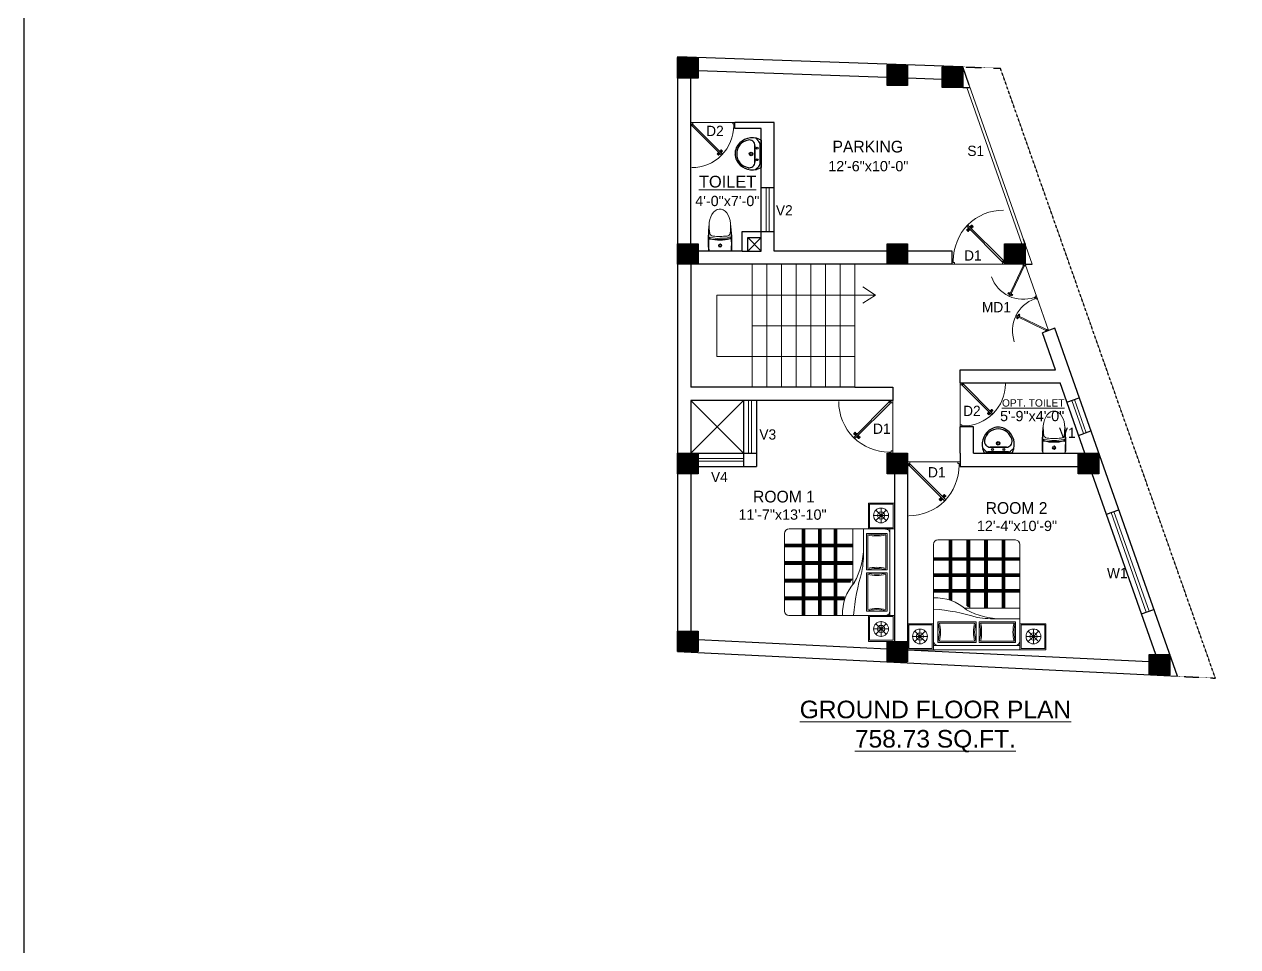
# Model space of a CAD drawing. Header units: inches. Extents: x -6683 to 26091, y -5972 to 4741.
# Drawn here: x 22584 to 23412, y -2200 to -1570 of the extents above; entities that cross this region are included whole.
import ezdxf

# ---------------------------------------------------------------- set-up
doc = ezdxf.new("R2010")
doc.units = ezdxf.units.IN
doc.header["$MEASUREMENT"] = 0
doc.linetypes.add('HIDDEN', pattern=[0.375, 0.25, -0.125])
for name, color, linetype, lineweight in [('A-FURN', 9, 'Continuous', 5), ('hatch-.09', 8, 'Continuous', 9), ('Label', 7, 'Continuous', 13), ('PUERTAS', 7, 'Continuous', 9), ('stair', 201, 'Continuous', 13), ('Text', 7, 'Continuous', 13), ('Toilet', 7, 'Continuous', 25), ('WALL', 12, 'Continuous', 30), ('wall2', 1, 'Continuous', 15), ('windoow', 4, 'Continuous', 5)]:
    doc.layers.add(name, color=color, linetype=linetype, lineweight=lineweight)
doc.layers.add('furniture', color=253, linetype='Continuous')
doc.styles.add('dim', font='arial.ttf', dxfattribs={"height": 7})
doc.styles.get("Standard").update_dxf_attribs({"font": 'arial.ttf'})

# ---------------------------------------------------------------- blocks, each defined once
blk = doc.blocks.new('A$C3AED30AC')
at = {"layer": 'A-FURN', "color": 147, "linetype": 'ByBlock'}
for p, q in [((0, 1532), (0, 1982)), ((0, 1982), (450, 1982)), ((450, 1982), (1950, 1982)), ((450, 1982), (450, 1532)), ((450, 1906), (450, 1982)), ((450, 1906), (1950, 1906)), ((1950, 1982), (1950, 1532)), ((2400, 1982), (1950, 1982)), ((2400, 1532), (2400, 1982)), ((450, 155), (450, 1830)), ((1950, 1830), (1950, 159)), ((450, 1532), (0, 1532)), ((1950, 1532), (2400, 1532)), ((1870, 79), (526, 79))]:
    blk.add_line(p, q, dxfattribs=at)
at = {"layer": 'A-FURN', "color": 8}
for p, q in [((20, 1552), (20, 1962)), ((20, 1962), (430, 1962)), ((430, 1962), (430, 1552)), ((1970, 1962), (1970, 1552)), ((2380, 1962), (1970, 1962)), ((2380, 1552), (2380, 1962)), ((430, 1552), (20, 1552)), ((1970, 1552), (2380, 1552))]:
    blk.add_line(p, q, dxfattribs=at)
at = {"layer": 'A-FURN', "color": 5, "linetype": 'ByBlock'}
for p, q in [((216, 1752), (82, 1752)), ((216, 1752), (121, 1847)), ((216, 1752), (121, 1657)), ((216, 1752), (216, 1887)), ((216, 1752), (311, 1847)), ((216, 1752), (216, 1752)), ((216, 1752), (216, 1752)), ((216, 1752), (216, 1752)), ((216, 1752), (350, 1752)), ((216, 1752), (216, 1618)), ((216, 1752), (311, 1657)), ((526, 1855), (526, 1500)), ((1189, 1855), (526, 1855)), ((1189, 1500), (1189, 1855)), ((1873, 1855), (1240, 1855)), ((1240, 1855), (1240, 1500)), ((1873, 1500), (1873, 1855)), ((2184, 1752), (2049, 1752)), ((2184, 1752), (2089, 1847)), ((2184, 1752), (2089, 1657)), ((2184, 1752), (2184, 1887)), ((2184, 1752), (2279, 1847)), ((2184, 1752), (2318, 1752)), ((2184, 1752), (2184, 1752)), ((2184, 1752), (2184, 1752)), ((2184, 1752), (2184, 1752)), ((2184, 1752), (2279, 1657)), ((2184, 1752), (2184, 1618)), ((526, 1500), (1189, 1500)), ((1240, 1500), (1873, 1500)), ((996, 1264), (1950, 1264)), ((1574, 1449), (1950, 1449))]:
    blk.add_line(p, q, dxfattribs=at)
at = {"layer": 'A-FURN', "color": 9}
for p, q in [((1163, 1835), (552, 1835)), ((1847, 1835), (1266, 1835)), ((552, 1520), (1163, 1520)), ((1266, 1520), (1847, 1520))]:
    blk.add_line(p, q, dxfattribs=at)
at = {"layer": 'A-FURN', "color": 8, "linetype": 'Continuous'}
for p, q in [((1335, 1264), (1335, 79)), ((1347, 1264), (1347, 79)), ((1359, 1264), (1359, 79)), ((1372, 1264), (1372, 79)), ((1384, 1264), (1384, 79)), ((1640, 1264), (1640, 79)), ((1652, 1264), (1652, 79)), ((1664, 1264), (1664, 79)), ((1677, 1264), (1677, 79)), ((1689, 1264), (1689, 79)), ((722, 1115), (722, 79)), ((734, 1115), (734, 79)), ((746, 1115), (746, 79)), ((759, 1117), (759, 79)), ((771, 1120), (771, 79)), ((1030, 1223), (1030, 79)), ((1042, 1230), (1042, 79)), ((1054, 1237), (1054, 79)), ((1067, 1245), (1067, 79)), ((1079, 1253), (1079, 79)), ((450, 983), (1950, 983)), ((450, 971), (1950, 971)), ((450, 959), (1950, 959)), ((450, 950), (1950, 950)), ((450, 938), (1950, 938)), ((450, 713), (1950, 713)), ((450, 701), (1950, 701)), ((450, 689), (1950, 689)), ((450, 680), (1950, 680)), ((450, 668), (1950, 668)), ((450, 431), (1950, 431)), ((450, 419), (1950, 419)), ((450, 407), (1950, 407)), ((450, 398), (1950, 398)), ((450, 386), (1950, 386))]:
    blk.add_line(p, q, dxfattribs=at)
at = {"layer": 'A-FURN', "color": 5, "linetype": 'ByBlock'}
for centre, radius in [((216, 1752), 129), ((216, 1752), 62.8), ((2184, 1752), 129), ((2184, 1752), 62.8)]:
    blk.add_circle(centre, radius, dxfattribs=at)
at = {"layer": 'A-FURN', "color": 147, "linetype": 'ByBlock'}
for centre, radius, start, end in [((526, 1830), 76.2, 90, 180), ((1873, 1830), 76.2, 0, 90), ((526, 155), 76.2, 180, 270), ((1870, 159), 80, 270, 0)]:
    blk.add_arc(centre, radius, start, end, dxfattribs=at)
at = {"layer": 'A-FURN', "color": 5, "linetype": 'ByBlock'}
for centre, radius, start, end in [((-83, 1677), 635, 343.7398, 16.2602), ((1799, 1677), 635, 163.7398, 196.2602), ((630, 1677), 635, 343.7398, 16.2602), ((2483, 1677), 635, 163.7398, 196.2602), ((194, 4689), 3422, 274.2889, 287.25), ((485, 1886), 803, 267.4969, 311.9132), ((1639, 177), 1271, 90.3564, 119.0389), ((1573, -870), 2319, 89.9801, 99.0312)]:
    blk.add_arc(centre, radius, start, end, dxfattribs=at)
at = {"layer": 'A-FURN', "color": 9}
for centre, start, end in [((-83, 1677), 346.0594, 13.9406), ((1799, 1677), 166.0594, 193.9406), ((630, 1677), 346.0594, 13.9406), ((2483, 1677), 166.0594, 193.9406)]:
    blk.add_arc(centre, 655, start, end, dxfattribs=at)
blk = doc.blocks.new('3ft')
at = {"layer": 'PUERTAS', "color": 2}
for p, q in [((1.01, 2.52), (25.23, 26.74)), ((26.05, 25.92), (1.77, 1.64)), ((21.99, 26.11), (21.98, 26.13)), ((26.05, 25.92), (25.23, 26.74)), ((25.42, 22.68), (25.43, 22.67)), ((0, 2.4), (0, 0)), ((0.72, 2.4), (0, 2.4)), ((1.6, 0), (0, 0)), ((0.72, 1.52), (0.72, 2.44)), ((0.8, 1.52), (0.72, 1.52)), ((0.8, 1.52), (0.8, 2.41)), ((0.8, 1.2), (0.8, 1.52)), ((1.6, 1.2), (0.8, 1.2)), ((1.57, 1.84), (0.94, 2.47)), ((1.63, 1.89), (0.97, 2.55)), ((1.63, 1.89), (1.57, 1.84)), ((1.77, 1.64), (1.57, 1.84)), ((1.6, 0), (1.6, 1.2)), ((34.4, 0), (34.4, 1.2)), ((34.4, 1.2), (35.2, 1.2)), ((34.4, 0), (36, 0)), ((35.2, 1.2), (35.2, 2.4)), ((35.2, 2.4), (36, 2.4)), ((36, 0), (36, 2.4))]:
    blk.add_line(p, q, dxfattribs=at)
at = {"layer": 'PUERTAS', "color": 8}
for p, q in [((22.57, 24.94), (21.65, 25.68)), ((22.63, 24.99), (21.69, 25.75)), ((22.74, 25.1), (21.84, 25.9)), ((22.13, 26.28), (21.98, 26.13)), ((22.88, 25.24), (22.01, 26.06)), ((22.13, 26.28), (22.27, 26.42)), ((22.29, 26.41), (22.27, 26.42)), ((23.16, 25.52), (22.34, 26.39)), ((23.3, 25.66), (22.5, 26.56)), ((23.41, 25.77), (22.65, 26.71)), ((23.46, 25.83), (22.72, 26.75)), ((22.95, 24.96), (22.84, 25.07)), ((22.98, 24.99), (22.86, 25.1)), ((23.03, 25.04), (22.91, 25.15)), ((22.91, 24.53), (23.1, 24.91)), ((23.11, 25.12), (22.99, 25.23)), ((23.13, 24.76), (23.18, 24.99)), ((23.28, 25.3), (23.17, 25.41)), ((23.36, 25.37), (23.25, 25.49)), ((23.31, 24.94), (23.28, 25.08)), ((23.41, 25.43), (23.3, 25.54)), ((23.46, 25.09), (23.32, 25.13)), ((23.44, 25.45), (23.33, 25.56)), ((23.64, 25.27), (23.41, 25.22)), ((23.87, 25.49), (23.49, 25.3)), ((24.08, 25.71), (23.57, 25.38)), ((22.69, 24.32), (23.02, 24.83)), ((23.63, 23.38), (24.14, 23.72)), ((23.84, 23.6), (24.22, 23.79)), ((24.07, 23.82), (24.3, 23.88)), ((24.25, 24), (24.39, 23.97)), ((24.25, 23.26), (24.99, 22.34)), ((24.27, 23.64), (24.38, 23.53)), ((24.3, 23.67), (24.41, 23.56)), ((24.3, 23.32), (25.06, 22.38)), ((24.35, 23.72), (24.46, 23.61)), ((24.4, 24.15), (24.43, 24.01)), ((24.41, 23.43), (25.2, 22.53)), ((24.43, 23.8), (24.54, 23.69)), ((24.58, 24.33), (24.52, 24.1)), ((24.55, 23.57), (25.37, 22.7)), ((24.6, 23.97), (24.72, 23.86)), ((24.8, 24.56), (24.61, 24.18)), ((25.02, 24.77), (24.68, 24.26)), ((24.68, 24.05), (24.79, 23.94)), ((24.73, 24.1), (24.85, 23.99)), ((24.76, 24.13), (24.87, 24.02)), ((24.83, 23.85), (25.7, 23.03)), ((24.97, 23.99), (25.87, 23.2)), ((25.08, 24.1), (26.02, 23.34)), ((25.14, 24.15), (26.06, 23.41)), ((25.58, 22.82), (25.43, 22.67)), ((25.58, 22.82), (25.73, 22.97)), ((25.72, 22.98), (25.73, 22.97)), ((0, 0), (36, 0))]:
    blk.add_line(p, q, dxfattribs=at)
at = {"layer": 'PUERTAS', "color": 1}
for p, q in [((21.67, 25.73), (22.17, 26.23)), ((22.49, 24.95), (21.67, 25.61)), ((21.7, 25.82), (22.14, 26.26)), ((21.73, 25.79), (21.7, 25.82)), ((22.58, 26.7), (22.14, 26.26)), ((22.67, 26.73), (22.17, 26.23)), ((22.61, 26.67), (22.58, 26.7)), ((22.6, 24.96), (23.02, 25.38)), ((22.7, 25.07), (22.71, 25.06)), ((23.45, 25.91), (22.79, 26.73)), ((22.82, 25.06), (23.08, 25.32)), ((22.94, 24.95), (22.83, 25.07)), ((22.93, 24.94), (23.19, 25.21)), ((23.44, 25.81), (23.02, 25.38)), ((23.34, 25.58), (23.08, 25.32)), ((23.46, 25.47), (23.19, 25.21)), ((23.33, 25.7), (23.34, 25.69)), ((23.45, 25.46), (23.33, 25.57)), ((23.57, 25.47), (23.57, 25.47)), ((24.15, 25.79), (23.68, 25.48)), ((23.68, 25.48), (23.68, 25.48)), ((24.27, 25.78), (24.26, 25.79)), ((25.09, 24.96), (25.1, 24.95)), ((22.61, 24.25), (22.92, 24.72)), ((22.62, 24.13), (22.61, 24.14)), ((22.92, 24.72), (22.92, 24.72)), ((22.93, 24.84), (22.93, 24.83)), ((23.44, 23.31), (23.45, 23.3)), ((23.56, 23.3), (24.03, 23.61)), ((24.03, 23.61), (24.03, 23.62)), ((24.14, 23.62), (24.14, 23.62)), ((24.25, 23.62), (24.51, 23.89)), ((24.26, 23.29), (24.69, 23.71)), ((24.26, 23.63), (24.37, 23.52)), ((24.26, 23.18), (24.92, 22.37)), ((24.37, 23.52), (24.63, 23.77)), ((24.37, 23.4), (24.37, 23.4)), ((24.78, 24.15), (24.51, 23.89)), ((24.89, 24.03), (24.63, 23.77)), ((25.11, 24.14), (24.69, 23.71)), ((24.77, 24.14), (24.88, 24.03)), ((24.79, 24.38), (24.78, 24.37)), ((24.78, 24.26), (24.78, 24.26)), ((25.1, 24.84), (24.79, 24.38)), ((25, 24.03), (25, 24.03)), ((25.04, 22.36), (25.54, 22.86)), ((25.1, 22.42), (25.13, 22.39)), ((25.13, 22.39), (25.57, 22.83)), ((25.22, 24.14), (26.03, 23.48)), ((26.04, 23.37), (25.54, 22.86)), ((26.01, 23.27), (25.57, 22.83)), ((25.98, 23.3), (26.01, 23.27))]:
    blk.add_line(p, q, dxfattribs=at)
at = {"layer": 'PUERTAS', "color": 2}
for radius in [0.155, 0.0752]:
    blk.add_circle((0.82, 2.56), radius, dxfattribs=at)
at = {"layer": 'PUERTAS', "color": 8}
blk.add_arc((0.82, 2.56), 34.38, 359.72845, 90.03333, dxfattribs=at)
at = {"layer": 'PUERTAS', "color": 1}
for centre, start, end in [((22.54, 25.01), 231.07637, 315), ((22.73, 26.68), 38.92363, 135), ((22.77, 25.12), 225, 315), ((22.99, 24.89), 135, 219.74275), ((23.28, 25.63), 315, 45), ((23.39, 25.86), 315, 38.92363), ((23.51, 25.41), 50.25725, 135), ((23.62, 25.53), 230.25725, 315), ((24.2, 25.73), 45, 135), ((25.04, 24.89), 315, 45), ((22.67, 24.2), 135, 225), ((22.87, 24.78), 315, 39.74275), ((23.51, 23.36), 225, 315), ((24.09, 23.56), 50.25725, 135), ((24.2, 23.68), 230.25725, 315), ((24.32, 23.23), 135, 218.92363), ((24.42, 23.46), 135, 225), ((24.84, 24.31), 135, 219.74275), ((24.72, 24.21), 315, 39.74275), ((24.94, 23.98), 45, 135), ((24.98, 22.42), 218.92363, 315), ((25.17, 24.08), 51.07637, 135), ((25.98, 23.42), 315, 51.07637)]:
    blk.add_arc(centre, 0.08, start, end, dxfattribs=at)
blk = doc.blocks.new('*U43')
at = {"color": 3}
blk.add_blockref('3ft', (0, 0), dxfattribs=at)
blk = doc.blocks.new('2ft6in')
at = {"layer": 'PUERTAS', "color": 2}
for p, q in [((0.84, 2.1), (21.02, 22.28)), ((21.71, 21.6), (1.47, 1.37)), ((18.33, 21.76), (18.31, 21.77)), ((21.71, 21.6), (21.02, 22.28)), ((21.18, 18.9), (21.2, 18.89)), ((0, 2), (0, 0)), ((0.6, 2), (0, 2)), ((1.33, 0), (0, 0)), ((0.6, 1.26), (0.6, 2.04)), ((0.67, 1.26), (0.6, 1.26)), ((0.67, 1.26), (0.67, 2.01)), ((0.67, 1), (0.67, 1.26)), ((1.33, 1), (0.67, 1)), ((1.31, 1.53), (0.79, 2.06)), ((1.36, 1.58), (0.81, 2.12)), ((1.36, 1.58), (1.31, 1.53)), ((1.47, 1.37), (1.31, 1.53)), ((1.33, 0), (1.33, 1)), ((28.67, 0), (28.67, 1)), ((28.67, 1), (29.33, 1)), ((28.67, 0), (30, 0)), ((29.33, 1), (29.33, 2)), ((29.33, 2), (30, 2)), ((30, 0), (30, 2))]:
    blk.add_line(p, q, dxfattribs=at)
at = {"layer": 'PUERTAS', "color": 8}
for p, q in [((18.81, 20.78), (18.04, 21.4)), ((18.86, 20.83), (18.08, 21.46)), ((18.95, 20.92), (18.2, 21.58)), ((18.44, 21.9), (18.31, 21.77)), ((19.07, 21.03), (18.34, 21.72)), ((18.44, 21.9), (18.56, 22.02)), ((18.58, 22.01), (18.56, 22.02)), ((19.3, 21.26), (18.61, 22)), ((19.42, 21.38), (18.75, 22.14)), ((19.51, 21.48), (18.88, 22.26)), ((18.91, 20.27), (19.19, 20.69)), ((19.55, 21.53), (18.93, 22.3)), ((19.13, 20.8), (19.03, 20.9)), ((19.15, 20.82), (19.05, 20.92)), ((19.09, 20.44), (19.25, 20.76)), ((19.19, 20.87), (19.1, 20.96)), ((19.25, 20.93), (19.16, 21.02)), ((19.28, 20.63), (19.32, 20.83)), ((19.4, 21.08), (19.31, 21.17)), ((19.47, 21.15), (19.38, 21.24)), ((19.43, 20.78), (19.4, 20.9)), ((19.51, 21.19), (19.42, 21.28)), ((19.55, 20.91), (19.43, 20.94)), ((19.53, 21.21), (19.44, 21.3)), ((19.7, 21.06), (19.51, 21.01)), ((19.89, 21.24), (19.58, 21.08)), ((20.07, 21.42), (19.64, 21.15)), ((19.69, 19.49), (20.12, 19.76)), ((19.87, 19.67), (20.18, 19.83)), ((20.06, 19.85), (20.25, 19.9)), ((20.21, 20), (20.33, 19.97)), ((20.21, 19.38), (20.83, 18.61)), ((20.23, 19.7), (20.32, 19.61)), ((20.25, 19.72), (20.34, 19.63)), ((20.25, 19.43), (20.88, 18.65)), ((20.29, 19.76), (20.38, 19.67)), ((20.33, 20.13), (20.36, 20.01)), ((20.34, 19.53), (21, 18.77)), ((20.36, 19.83), (20.45, 19.74)), ((20.48, 20.28), (20.44, 20.08)), ((20.46, 19.64), (21.14, 18.91)), ((20.5, 19.98), (20.6, 19.89)), ((20.67, 20.47), (20.51, 20.15)), ((20.85, 20.64), (20.57, 20.22)), ((20.57, 20.04), (20.66, 19.95)), ((20.61, 20.09), (20.7, 19.99)), ((20.63, 20.11), (20.72, 20.01)), ((20.69, 19.87), (21.42, 19.19)), ((20.81, 19.99), (21.56, 19.33)), ((20.9, 20.08), (21.68, 19.45)), ((20.95, 20.13), (21.72, 19.51)), ((21.32, 19.01), (21.2, 18.89)), ((21.32, 19.01), (21.44, 19.14)), ((21.43, 19.15), (21.44, 19.14)), ((0, 0), (30, 0))]:
    blk.add_line(p, q, dxfattribs=at)
at = {"layer": 'PUERTAS', "color": 1}
for p, q in [((18.06, 21.44), (18.48, 21.86)), ((18.74, 20.79), (18.06, 21.34)), ((18.08, 21.51), (18.45, 21.88)), ((18.11, 21.49), (18.08, 21.51)), ((18.82, 22.25), (18.45, 21.88)), ((18.9, 22.28), (18.48, 21.86)), ((18.84, 22.23), (18.82, 22.25)), ((18.83, 20.8), (19.18, 21.15)), ((18.84, 20.21), (19.1, 20.6)), ((18.85, 20.11), (18.84, 20.12)), ((18.92, 20.89), (18.93, 20.88)), ((19.54, 21.59), (18.99, 22.27)), ((19.02, 20.88), (19.24, 21.1)), ((19.12, 20.8), (19.03, 20.89)), ((19.1, 20.7), (19.11, 20.69)), ((19.1, 20.6), (19.1, 20.6)), ((19.11, 20.79), (19.33, 21.01)), ((19.54, 21.5), (19.18, 21.15)), ((19.45, 21.31), (19.24, 21.1)), ((19.55, 21.22), (19.33, 21.01)), ((19.45, 21.41), (19.45, 21.41)), ((19.54, 21.22), (19.45, 21.31)), ((19.53, 19.43), (19.54, 19.42)), ((19.64, 21.23), (19.64, 21.23)), ((19.64, 19.42), (20.02, 19.67)), ((19.74, 21.24), (19.73, 21.23)), ((20.12, 21.49), (19.74, 21.24)), ((20.02, 19.67), (20.03, 19.68)), ((20.12, 19.68), (20.12, 19.68)), ((20.21, 19.69), (20.43, 19.9)), ((20.22, 21.48), (20.22, 21.49)), ((20.22, 19.41), (20.57, 19.76)), ((20.22, 19.69), (20.31, 19.6)), ((20.22, 19.32), (20.76, 18.64)), ((20.31, 19.6), (20.52, 19.81)), ((20.31, 19.5), (20.31, 19.5)), ((20.65, 20.12), (20.43, 19.9)), ((20.74, 20.03), (20.52, 19.81)), ((20.93, 20.11), (20.57, 19.76)), ((20.64, 20.11), (20.73, 20.02)), ((20.66, 20.31), (20.65, 20.31)), ((20.65, 20.21), (20.65, 20.22)), ((20.91, 20.7), (20.66, 20.31)), ((20.84, 20.02), (20.83, 20.03)), ((20.86, 18.63), (21.28, 19.05)), ((20.91, 20.8), (20.91, 20.79)), ((20.91, 18.68), (20.94, 18.66)), ((20.94, 18.66), (21.31, 19.03)), ((21.02, 20.12), (21.7, 19.57)), ((21.7, 19.47), (21.28, 19.05)), ((21.67, 19.4), (21.31, 19.03)), ((21.65, 19.42), (21.67, 19.4))]:
    blk.add_line(p, q, dxfattribs=at)
at = {"layer": 'PUERTAS', "color": 2}
for radius in [0.129, 0.0627]:
    blk.add_circle((0.68, 2.14), radius, dxfattribs=at)
at = {"layer": 'PUERTAS', "color": 8}
blk.add_arc((0.68, 2.14), 28.65, 359.72845, 90.03333, dxfattribs=at)
at = {"layer": 'PUERTAS', "color": 1}
for centre, start, end in [((18.78, 20.84), 231.07637, 315), ((18.89, 20.16), 135, 225), ((18.94, 22.23), 38.92363, 135), ((18.97, 20.93), 225, 315), ((19.16, 20.74), 135, 219.74275), ((19.06, 20.65), 315, 39.74275), ((19.4, 21.36), 315, 45), ((19.49, 21.55), 315, 38.92363), ((19.59, 19.47), 225, 315), ((19.6, 21.18), 50.25725, 135), ((19.68, 21.28), 230.25725, 315), ((20.07, 19.63), 50.25725, 135), ((20.17, 21.44), 45, 135), ((20.16, 19.73), 230.25725, 315), ((20.27, 19.36), 135, 218.92363), ((20.35, 19.55), 135, 225), ((20.7, 20.26), 135, 219.74275), ((20.6, 20.17), 315, 39.74275), ((20.78, 19.98), 45, 135), ((20.82, 18.68), 218.92363, 315), ((20.87, 20.75), 315, 45), ((20.98, 20.07), 51.07637, 135), ((21.65, 19.52), 315, 51.07637)]:
    blk.add_arc(centre, 0.0667, start, end, dxfattribs=at)
blk = doc.blocks.new('*U44')
at = {"color": 3, "xscale": -1}
blk.add_blockref('2ft6in', (42, 0), dxfattribs=at)
blk = doc.blocks.new('*U40')
at = {"color": 3, "xscale": -1}
blk.add_blockref('2ft6in', (42, 0), dxfattribs=at)
blk = doc.blocks.new('A$C2BC6131C')
at = {"layer": 'A-FURN', "color": 8}
for p in [(0, 164), (0, -164)]:
    blk.add_line(p, (0, 0), dxfattribs=at)
for radius in [29.6, 16.1]:
    blk.add_circle((96, 0), radius, dxfattribs=at)
for centre, radius, start, end in [((40, 164), 40, 92.5999, 180), ((197, -4116), 4312, 86.3006, 92.4712), ((155, -2371), 2577, 82.8664, 92.5999), ((793, 24), 602, 165.6185, 182.2533), ((193, 178), 18.2, 343.3813, 66.4724), ((202, 176), 18.8, 342.3593, 95.9315), ((793, 24), 592, 165.6185, 182.2533), ((774, 24), 552, 165.6185, 182.4575), ((218, 172), 24.1, 332.2033, 71.9404), ((1633, -8), 1378, 174.6079, 179.6591), ((1633, 8), 1378, 180.3409, 185.3921), ((321, 116), 60, 100.4701, 174.6079), ((468, -913), 1100, 89.6519, 98.297), ((40, -164), 40, 180, 267.4001), ((197, 4116), 4312, 267.5288, 273.6994), ((155, 2371), 2577, 267.4001, 277.1336), ((793, -24), 602, 177.7467, 194.3815), ((202, -176), 18.8, 264.0685, 17.6407), ((193, -178), 18.2, 293.5276, 16.6187), ((793, -24), 592, 177.7467, 194.3815), ((774, -24), 552, 177.5425, 194.3815), ((218, -172), 24.1, 288.0596, 27.7967), ((321, -116), 60, 185.3921, 259.5299), ((468, 913), 1100, 261.703, 270.3481)]:
    blk.add_arc(centre, radius, start, end, dxfattribs=at)
blk.add_ellipse((441, 0), major_axis=(-289, 0), ratio=0.648116, start_param=1.570796, end_param=4.592942, dxfattribs=at)
blk = doc.blocks.new('A$C2C8E2855')
at = {"color": 3}
for p, q in [((77, -154), (19, -208)), ((50, -118), (20, -196)), ((530, -118), (50, -118)), ((52, -118), (529, -118)), ((111, -140), (471, -140)), ((507, -155), (563, -213)), ((530, -118), (560, -196)), ((149, -223), (431, -223)), ((431, -223), (149, -223))]:
    blk.add_line(p, q, dxfattribs=at)
for centre, radius in [((191, -183), 16.3), ((391, -183), 16.3), ((292, -290), 31.6), ((292, -290), 23)]:
    blk.add_circle(centre, radius, dxfattribs=at)
for centre, radius, start, end in [((318, -270), 307, 166.1751, 244.7296), ((111, -190), 50, 90, 133.181), ((261, -270), 307, 297.0639, 13.8249), ((471, -190), 50, 44.5607, 90), ((149, -323), 100, 90, 190.5602), ((290, -297), 243, 190.5602, 349.4398), ((431, -323), 100, 349.4398, 90), ((290, -319), 250, 245.8071, 296.4628), ((318, -270), 307, 266.589, 266.5936)]:
    blk.add_arc(centre, radius, start, end, dxfattribs=at)
at = {"color": 3, "width": 0.8, "flags": 9}
for tag in ['XSIZE', 'YSIZE']:
    blk.add_attdef(tag, (290, -118), '', height=0.5, dxfattribs=at)

msp = doc.modelspace()

# ---------------------------------------------------------------- hatches: boundary and pattern name
at = {"layer": 'hatch-.09'}
h = msp.add_hatch(dxfattribs=at)
h.set_pattern_fill('ANSI31', color=256)
h.paths.add_polyline_path([(23043.94, -1592.99), (23029.94, -1592.99), (23029.94, -1606.99), (23043.94, -1606.99)])
h = msp.add_hatch(dxfattribs=at)
h.set_pattern_fill('ANSI31', color=256)
h.set_pattern_definition([(45, (143, -5.0489), (-0.08838834765, 0.08838834765), [])])
h.paths.add_polyline_path([(23186.94, -1598.04), (23172.94, -1598.04), (23172.94, -1612.04), (23186.94, -1612.04)])
h = msp.add_hatch(dxfattribs=at)
h.set_pattern_fill('ANSI31', color=256)
h.set_pattern_definition([(45, (180.66619, -6.37877), (-0.08838834765, 0.08838834765), [])])
h.paths.add_polyline_path([(23224.61, -1599.37), (23210.61, -1599.37), (23210.61, -1613.37), (23224.61, -1613.37)])
h = msp.add_hatch(dxfattribs=at)
h.set_pattern_fill('ANSI31', color=256)
h.set_pattern_definition([(45, (0, -127.08115), (-0.08838834765, 0.08838834765), [])])
h.paths.add_polyline_path([(23043.94, -1720.07), (23029.94, -1720.07), (23029.94, -1734.07), (23043.94, -1734.07)])
h = msp.add_hatch(dxfattribs=at)
h.set_pattern_fill('ANSI31', color=256)
h.set_pattern_definition([(45, (143, -127.08115), (-0.08838834765, 0.08838834765), [])])
h.paths.add_polyline_path([(23186.94, -1720.07), (23172.94, -1720.07), (23172.94, -1734.07), (23186.94, -1734.07)])
h = msp.add_hatch(dxfattribs=at)
h.set_pattern_fill('ANSI31', color=256)
h.set_pattern_definition([(45, (223.20781, -127.08115), (-0.08838834765, 0.08838834765), [])])
h.paths.add_polyline_path([(23267.15, -1720.07), (23253.15, -1720.07), (23253.15, -1734.07), (23267.15, -1734.07)])
h = msp.add_hatch(dxfattribs=at)
h.set_pattern_fill('ANSI31', color=256)
h.set_pattern_definition([(45, (0, -270.08115), (-0.08838834765, 0.08838834765), [])])
h.paths.add_polyline_path([(23043.94, -1863.07), (23029.94, -1863.07), (23029.94, -1877.07), (23043.94, -1877.07)])
h = msp.add_hatch(dxfattribs=at)
h.set_pattern_fill('ANSI31', color=256)
h.set_pattern_definition([(45, (143, -270.08115), (-0.08838834765, 0.08838834765), [])])
h.paths.add_polyline_path([(23186.94, -1863.07), (23172.94, -1863.07), (23172.94, -1877.07), (23186.94, -1877.07)])
h = msp.add_hatch(dxfattribs=at)
h.set_pattern_fill('ANSI31', color=256)
h.set_pattern_definition([(45, (273.60825, -270.08115), (-0.08838834765, 0.08838834765), [])])
h.paths.add_polyline_path([(23317.55, -1863.07), (23303.55, -1863.07), (23303.55, -1877.07), (23317.55, -1877.07)])
h = msp.add_hatch(dxfattribs=at)
h.set_pattern_fill('ANSI31', color=256)
h.set_pattern_definition([(45, (0, -391.5057), (-0.08838834765, 0.08838834765), [])])
h.paths.add_polyline_path([(23043.94, -1984.5), (23029.94, -1984.5), (23029.94, -1998.5), (23043.94, -1998.5)])
h = msp.add_hatch(dxfattribs=at)
h.set_pattern_fill('ANSI31', color=256)
h.set_pattern_definition([(45, (143, -398.55035), (-0.08838834765, 0.08838834765), [])])
h.paths.add_polyline_path([(23186.94, -1991.54), (23172.94, -1991.54), (23172.94, -2005.54), (23186.94, -2005.54)])
h = msp.add_hatch(dxfattribs=at)
h.set_pattern_fill('ANSI31', color=256)
h.set_pattern_definition([(45, (321.99527, -407.36823), (-0.08838834765, 0.08838834765), [])])
h.paths.add_polyline_path([(23365.93, -2000.36), (23351.93, -2000.36), (23351.93, -2014.36), (23365.93, -2014.36)])

# ---------------------------------------------------------------- linework, layer by layer
at = {"linetype": 'HIDDEN', "ltscale": 0.5}
for p, q in [((23224.61, -1599.37), (23250.37, -1600.28)), ((23397.1, -2016.59), (23250.37, -1600.28)), ((23371.2, -2015.31), (23397.1, -2016.59))]:
    msp.add_line(p, q, dxfattribs=at)
at = {"layer": 'Defpoints'}
msp.add_lwpolyline([(22583.92, -614.34), (24111.41, -614.34), (24111.41, -4556.46), (22583.92, -4556.46)], close=True, dxfattribs=at)
at = {"layer": 'stair', "linetype": 'ByBlock', "ltscale": 5}
for p, q in [((23080.94, -1734.07), (23080.94, -1776.07)), ((23090.94, -1734.07), (23090.94, -1776.07)), ((23100.94, -1734.07), (23100.94, -1776.07)), ((23110.94, -1734.07), (23110.94, -1776.07)), ((23120.94, -1734.07), (23120.94, -1776.07)), ((23130.94, -1734.07), (23130.94, -1776.07)), ((23140.94, -1734.07), (23140.94, -1776.07)), ((23150.94, -1734.07), (23150.94, -1776.07)), ((23056.74, -1797.07), (23056.74, -1755.07)), ((23056.74, -1755.07), (23165.07, -1755.07)), ((23165.07, -1755.07), (23156.33, -1749.42)), ((23165.07, -1755.07), (23156.33, -1760.72)), ((23150.94, -1776.07), (23080.94, -1776.07)), ((23080.94, -1776.07), (23080.94, -1818.07)), ((23090.94, -1776.07), (23090.94, -1818.07)), ((23100.94, -1776.07), (23100.94, -1818.07)), ((23110.94, -1776.07), (23110.94, -1818.07)), ((23120.94, -1776.07), (23120.94, -1818.07)), ((23130.94, -1776.07), (23130.94, -1818.07)), ((23140.94, -1776.07), (23140.94, -1818.07)), ((23150.94, -1776.07), (23150.94, -1818.07)), ((23150.94, -1797.07), (23056.74, -1797.07))]:
    msp.add_line(p, q, dxfattribs=at)
at = {"layer": 'Toilet'}
msp.add_line((23267.15, -1720.07), (23266.09, -1717.08), dxfattribs=at)
at = {"layer": 'WALL'}
for p, q in [((23224.61, -1599.37), (23029.94, -1592.5)), ((23029.94, -1592.5), (23029.94, -1998.5)), ((23038.94, -1720.07), (23038.94, -1606.99)), ((23172.94, -1606.55), (23043.94, -1602)), ((23210.61, -1607.88), (23186.94, -1607.05)), ((23228.99, -1611.83), (23224.61, -1599.37)), ((23224.61, -1613.37), (23229.54, -1613.37)), ((23095.94, -1637.34), (23068.94, -1637.34)), ((23068.94, -1641.34), (23068.94, -1637.34)), ((23095.94, -1725.07), (23095.94, -1637.34)), ((23086.94, -1641.34), (23068.94, -1641.34)), ((23086.94, -1725.07), (23086.94, -1641.34)), ((23086.94, -1681.76), (23095.94, -1681.76)), ((23073.94, -1725.07), (23073.94, -1711.76)), ((23073.94, -1711.76), (23086.94, -1711.76)), ((23086.94, -1711.76), (23095.94, -1711.76)), ((23077.94, -1725.07), (23077.94, -1715.76)), ((23077.94, -1715.76), (23086.94, -1715.76)), ((23073.94, -1725.07), (23043.94, -1725.07)), ((23073.94, -1725.07), (23086.94, -1725.07)), ((23172.94, -1725.07), (23095.94, -1725.07)), ((23217.37, -1725.07), (23186.94, -1725.07)), ((23217.37, -1734.07), (23217.37, -1725.07)), ((23038.94, -1734.07), (23038.94, -1818.07)), ((23172.94, -1734.07), (23038.94, -1734.07)), ((23217.37, -1734.07), (23186.94, -1734.07)), ((23267.15, -1734.07), (23272.08, -1734.07)), ((23287.49, -1777.8), (23279, -1780.79)), ((23287.92, -1806.07), (23279, -1780.79)), ((23371.2, -2015.31), (23287.49, -1777.8)), ((23222.94, -1815.07), (23222.94, -1806.07)), ((23222.94, -1806.07), (23287.92, -1806.07)), ((23150.94, -1818.07), (23038.94, -1818.07)), ((23150.94, -1818.07), (23176.91, -1818.07)), ((23176.91, -1818.07), (23176.91, -1827.07)), ((23222.94, -1815.07), (23291.09, -1815.07)), ((23308.01, -1863.07), (23291.09, -1815.07)), ((23038.94, -1827.07), (23038.94, -1863.07)), ((23176.91, -1827.07), (23038.94, -1827.07)), ((23074.94, -1827.07), (23074.94, -1872.07)), ((23083.94, -1827.07), (23083.94, -1872.07)), ((23295.73, -1828.24), (23304.22, -1825.25)), ((23222.94, -1863.07), (23222.94, -1845.07)), ((23231.94, -1845.07), (23222.94, -1845.07)), ((23231.94, -1863.07), (23231.94, -1845.07)), ((23303.71, -1850.87), (23312.19, -1847.88)), ((23043.94, -1863.07), (23083.94, -1863.07)), ((23222.94, -1863.07), (23222.94, -1872.07)), ((23231.94, -1863.07), (23308.01, -1863.07)), ((23043.94, -1872.07), (23083.94, -1872.07)), ((23222.94, -1872.07), (23303.55, -1872.07)), ((23038.94, -1877.07), (23038.94, -1984.5)), ((23177.94, -1877.07), (23177.94, -1991.54)), ((23186.94, -1877.07), (23186.94, -1997.39)), ((23356.39, -2000.36), (23312.94, -1877.07)), ((23322.7, -1904.77), (23331.19, -1901.77)), ((23346.63, -1972.67), (23355.12, -1969.68)), ((23043.94, -1990.18), (23172.94, -1996.53)), ((23029.94, -1998.5), (23371.2, -2015.31)), ((23186.94, -1997.22), (23351.93, -2005.35))]:
    msp.add_line(p, q, dxfattribs=at)
for points in [[(23029.94, -1592.99), (23043.94, -1592.99), (23043.94, -1606.99), (23029.94, -1606.99)], [(23172.94, -1598.04), (23186.94, -1598.04), (23186.94, -1612.04), (23172.94, -1612.04)], [(23210.61, -1599.37), (23224.61, -1599.37), (23224.61, -1613.37), (23210.61, -1613.37)], [(23029.94, -1720.07), (23043.94, -1720.07), (23043.94, -1734.07), (23029.94, -1734.07)], [(23172.94, -1720.07), (23186.94, -1720.07), (23186.94, -1734.07), (23172.94, -1734.07)], [(23253.15, -1720.07), (23267.15, -1720.07), (23267.15, -1734.07), (23253.15, -1734.07)], [(23029.94, -1863.07), (23043.94, -1863.07), (23043.94, -1877.07), (23029.94, -1877.07)], [(23172.94, -1863.07), (23186.94, -1863.07), (23186.94, -1877.07), (23172.94, -1877.07)], [(23303.55, -1863.07), (23317.55, -1863.07), (23317.55, -1877.07), (23303.55, -1877.07)], [(23029.94, -1984.5), (23043.94, -1984.5), (23043.94, -1998.5), (23029.94, -1998.5)], [(23172.94, -1991.54), (23186.94, -1991.54), (23186.94, -2005.54), (23172.94, -2005.54)], [(23351.93, -2000.36), (23365.93, -2000.36), (23365.93, -2014.36), (23351.93, -2014.36)]]:
    msp.add_lwpolyline(points, close=True, dxfattribs=at)
at = {"layer": 'wall2'}
for p, q in [((23265.03, -1720.07), (23227.42, -1613.37)), ((23272.08, -1734.07), (23228.99, -1611.83)), ((23077.94, -1715.76), (23086.94, -1725.07)), ((23077.94, -1725.07), (23086.94, -1715.76)), ((23038.94, -1863.07), (23074.94, -1827.07)), ((23074.94, -1863.07), (23038.94, -1827.07))]:
    msp.add_line(p, q, dxfattribs=at)
at = {"layer": 'windoow'}
for p, q in [((23090.44, -1681.76), (23090.44, -1711.76)), ((23092.44, -1681.76), (23092.44, -1711.76)), ((23078.44, -1863.07), (23078.44, -1827.07)), ((23080.44, -1863.07), (23080.44, -1827.07)), ((23307.01, -1849.71), (23299.03, -1827.08)), ((23308.89, -1849.05), (23300.91, -1826.41)), ((23074.94, -1866.57), (23043.94, -1866.57)), ((23074.94, -1868.57), (23043.94, -1868.57)), ((23326, -1903.6), (23349.93, -1971.51)), ((23327.89, -1902.94), (23351.82, -1970.84))]:
    msp.add_line(p, q, dxfattribs=at)

# ---------------------------------------------------------------- block references
at = {"layer": 'furniture'}
for name, p, xscale, yscale, zscale, rotation in [('A$C2C8E2855', (23091.57, -1647.32), 0.03937007870990783, 0.03937007870990783, 0.03937007870990783, 270), ('A$C2BC6131C', (23059, -1725.14), -0.03937007859349251, 0.03937007859349251, 0.03937007859349251, 270.5436105356556), ('A$C2BC6131C', (23286.96, -1863.07), 0.0393700785934925, 0.0393700785934925, 0.0393700785934925, 89.99999999996955), ('A$C2C8E2855', (23260.31, -1867.71), 0.03937007870990783, 0.03937007870990783, 0.03937007870990783, 180), ('A$C3AED30AC', (23099.9, -1991.54), -0.03937007859349251, 0.03937007859349251, 0.03937007859349251, 270.0000000000002), ('A$C3AED30AC', (23186.94, -1919.18), -0.03937007859349251, 0.03937007859349251, 0.03937007859349251, 180)]:
    msp.add_blockref(name, p, dxfattribs=dict(at, xscale=xscale, yscale=yscale, zscale=zscale, rotation=rotation))
at = {"layer": 'WALL', "rotation": 180}
msp.add_blockref('*U40', (23080.94, -1637.34), dxfattribs=at)
at = {"layer": 'WALL', "xscale": -1}
msp.add_blockref('*U43', (23253.37, -1734.07), dxfattribs=at)
at = {"layer": 'WALL', "yscale": 0.8000000000015521, "rotation": 109.4150373031821}
for p, xscale, zscale in [((23278.46, -1765.71), 0.8000000000015521, 0.8000000000015521), ((23272.08, -1747.6), -0.8000000000015524, 0.8000000000015522)]:
    msp.add_blockref('*U44', p, dxfattribs=dict(at, xscale=xscale, zscale=zscale))
at = {"layer": 'WALL', "xscale": -1}
for name, p, rotation in [('*U40', (23222.94, -1857.07), 270), ('*U43', (23176.91, -1827.07), 90), ('*U43', (23186.94, -1868.87), 180)]:
    msp.add_blockref(name, p, dxfattribs=dict(at, rotation=rotation))

# ---------------------------------------------------------------- texts
at = {"layer": 'Label', "color": 5, "linetype": 'ByBlock', "attachment_point": 2, "style": 'dim'}
for s, insert, char_height, width in [('{\\fCentury Gothic|b0|i0|c0|p34;PARKING}', (23159.79, -1649.78), 8, 88.4068), ('{\\LTOILET}', (23064.09, -1673.69), 8, 88.4068), ('{\\fArial TUR|b0|i0|c162|p34;\\LOPT. TOILET}', (23272.76, -1826.24), 5, 128.1585), ('{\\fCentury Gothic|b0|i0|c0|p34;ROOM 1}', (23102.57, -1888.69), 8, 88.4068), ('{\\fCentury Gothic|b0|i0|c0|p34;ROOM 2}', (23261.38, -1896.45), 8, 88.4068), ('{\\LGROUND FLOOR PLAN\\P758.73 SQ.FT.}', (23205.99, -2031.98), 12, 504.7797)]:
    msp.add_mtext(s, dxfattribs=dict(at, insert=insert, char_height=char_height, width=width))
at = {"layer": 'Text', "char_height": 7, "width": 440.957, "attachment_point": 2}
for s, insert in [('{\\fCentury Gothic|b0|i0|c0|p34;D2}', (23055.47, -1639.56)), ('{\\fCentury Gothic|b0|i0|c0|p34; S1}', (23232.2, -1653.17)), ('12\'-6"x10\'-0"', (23160.19, -1663.61)), ('4\'-0"x7\'-0"', (23063.91, -1687.38)), ('{\\fCentury Gothic|b0|i0|c0|p34; V2}', (23101.51, -1693.77)), ('{\\fCentury Gothic|b0|i0|c0|p34;D1}', (23231.55, -1724.58)), ('{\\fCentury Gothic|b0|i0|c0|p34;MD1}', (23247.61, -1759.88)), ('{\\fCentury Gothic|b0|i0|c0|p34;D2}', (23230.87, -1830.67)), ('5\'-9"x4\'-0"', (23272.03, -1834.19)), ('{\\fCentury Gothic|b0|i0|c0|p34; V3}', (23090.21, -1846.75)), ('{\\fCentury Gothic|b0|i0|c0|p34;D1}', (23169.37, -1842.84)), ('{\\fCentury Gothic|b0|i0|c0|p34; V1}', (23294.71, -1845.64)), ('{\\fCentury Gothic|b0|i0|c0|p34; V4}', (23057.19, -1875.78)), ('{\\fCentury Gothic|b0|i0|c0|p34;D1}', (23206.9, -1872.57)), ('11\'-7"x13\'-10"', (23101.59, -1901.47)), ('12\'-4"x10\'-9"', (23261.67, -1909.19)), ('{\\fCentury Gothic|b0|i0|c0|p34; W1}', (23328.83, -1941.42))]:
    msp.add_mtext(s, dxfattribs=dict(at, insert=insert))

doc.saveas('drawing.dxf')
